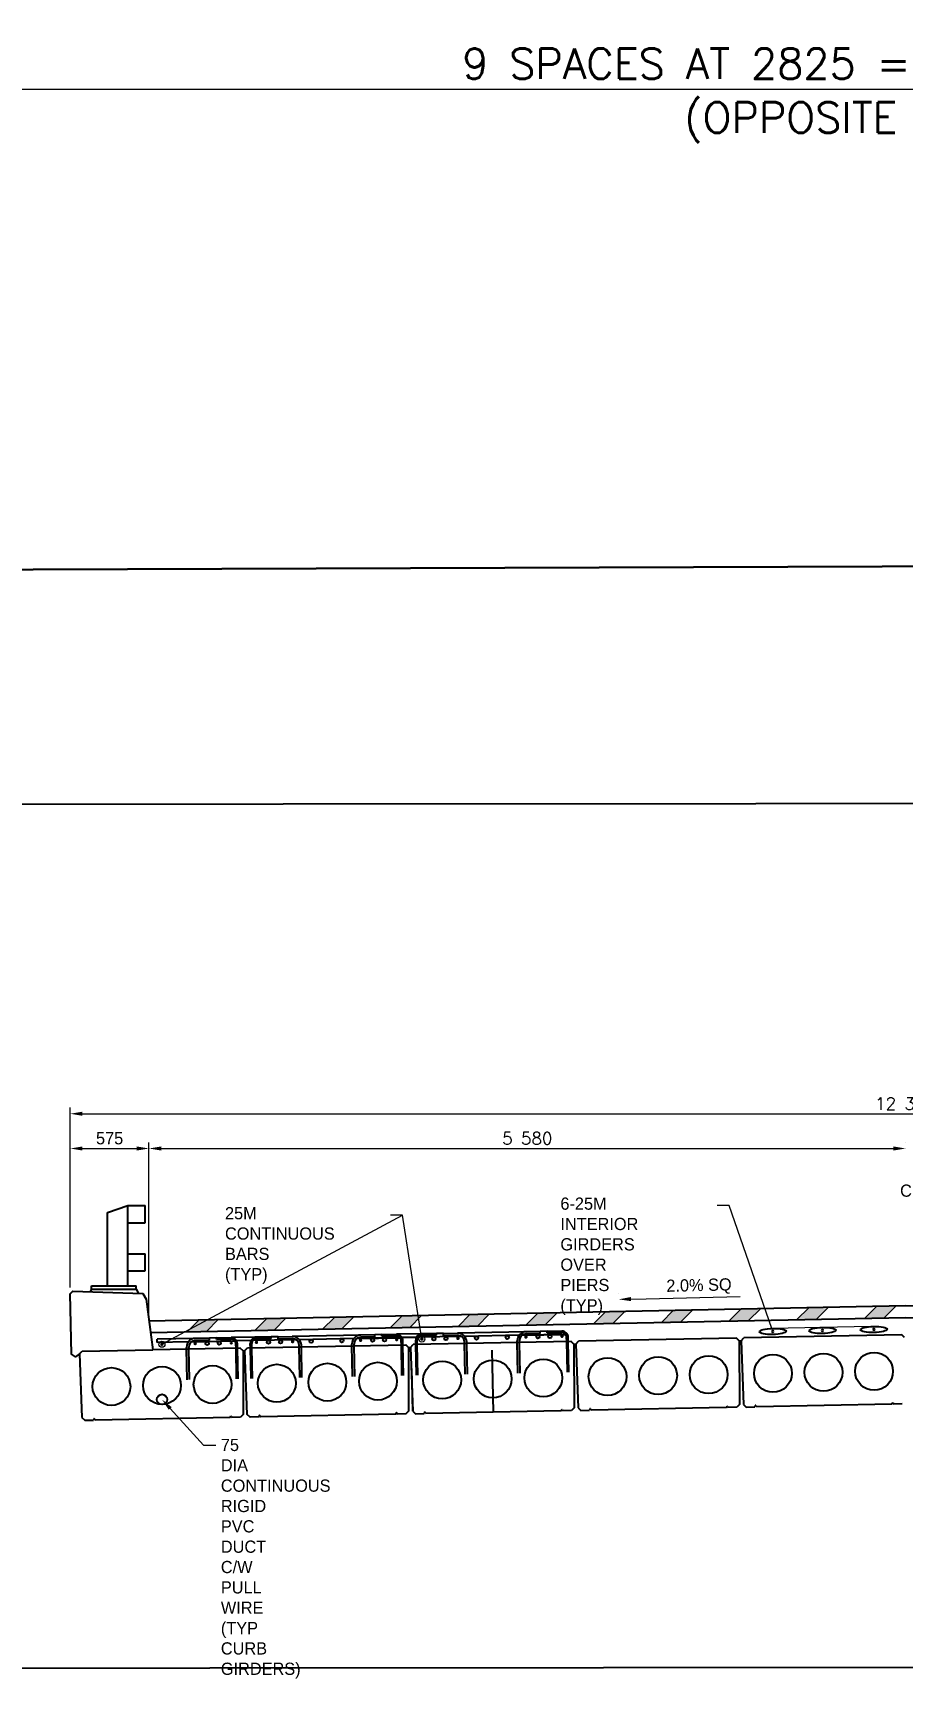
# Model space of a CAD drawing. Header units: metres. Extents: x 16685.1 to 16747.8, y 5649248.2 to 5649284.
# Drawn here: x 16708.81 to 16715.22, y 5649248.16 to 5649260.3 of the extents above; entities that cross this region are included whole.
import ezdxf
from ezdxf import colors
from ezdxf.entities.mleader import LeaderData, LeaderLine
from ezdxf.math import Vec2, Vec3

# ---------------------------------------------------------------- set-up
doc = ezdxf.new("R2010")
doc.units = ezdxf.units.M
doc.linetypes.add('HIDDEN2', pattern=[4.762499999999999, 3.175, -1.5875])
for name, color, linetype in [('G-AN-DIM', 1, 'Continuous'), ('S-BR-ANNO', 2, 'Continuous'), ('S-BR-DECK', 1, 'Continuous'), ('S-BR-DIM', 1, 'Continuous'), ('S-BR-POST', 1, 'Continuous'), ('S-BR-REINFORCING', 2, 'Continuous'), ('S-BR-REINFORCING-THIN', 57, 'Continuous'), ('S-BR-REINFORCING-THIN-HDD', 57, 'HIDDEN2')]:
    doc.layers.add(name, color=color, linetype=linetype)
doc.layers.add('G-TB-VPORTS', color=8, linetype='Continuous', plot=False)
doc.layers.add('S-BR-NPLOT', color=250, linetype='Continuous', plot=False)
doc.styles.add('AT Text Standard', font='simplex.shx', dxfattribs={"oblique": 1e-05, "height": 3})
doc.styles.add('AT_Font_Prop_3.0', font='font005.shx', dxfattribs={"height": 3})
doc.dimstyles.new('AT Dim Standard (Meters)', dxfattribs={"dimtxt": 3, "dimasz": 3, "dimexe": 1.5, "dimexo": 1.5, "dimgap": 1, "dimtad": 1, "dimdec": 0, "dimlfac": 1000, "dimzin": 0, "dimdsep": 46, "dimtxsty": 'AT_Font_Prop_3.0', "dimcen": -1.5, "dimclrd": 256, "dimclre": 256, "dimclrt": 2, "dimaunit": 1, "dimadec": 3, "dimazin": 0, "dimtfac": 1, "dimtdec": 0, "dimtmove": 0, "dimatfit": 3, "dimfxl": 1, "dimtfill": 1, "dimtolj": 1, "dimtzin": 0, "dimlwd": 15, "dimlwe": 15, "dimarcsym": 0})
doc.dimstyles.new('AT Dim Standard (Millimeters)', dxfattribs={"dimtxt": 3, "dimasz": 3, "dimexe": 1.5, "dimexo": 1.5, "dimgap": 1, "dimtad": 1, "dimdec": 3, "dimzin": 0, "dimdsep": 32, "dimtxsty": 'AT Text Standard', "dimcen": -1.5, "dimclrd": 256, "dimclre": 256, "dimclrt": 2, "dimaunit": 1, "dimadec": 3, "dimazin": 0, "dimtfac": 1, "dimtdec": 3, "dimtmove": 0, "dimatfit": 3, "dimfxl": 1, "dimtfill": 1, "dimtolj": 1, "dimtzin": 0, "dimlwd": 15, "dimlwe": 15, "dimarcsym": 0})

# ---------------------------------------------------------------- blocks, each defined once
blk = doc.blocks.new('*U39')
at = {"layer": 'S-BR-ANNO', "lineweight": 5}
for p, q in [((-0.1173706534355006, -0.04735641367733479), (-0.02551555394165916, 0.0444986866787076)), ((0.02551555218815338, -0.0444986904039979), (0.1173706534173107, 0.04735641088336706))]:
    blk.add_line(p, q, dxfattribs=at)
blk.add_solid([(-0.02551555394165916, 0.0444986866787076), (0.1173706534173107, 0.04735641088336706), (-0.1173706534355006, -0.04735641367733479), (0.02551555218815338, -0.0444986904039979)], dxfattribs=at)
blk = doc.blocks.new('*U40')
at = {"layer": 'S-BR-DECK', "color": 0, "linetype": 'ByBlock', "lineweight": -2, "transparency": 16777216}
for p in [(3.999200239918522, 0.07998400487370974), (4.499100269908338, 0.08998200548292346), (4.999000299898153, 0.09998000609213717), (0, 0), (0.4999000299898153, 0.009998000609213718), (0.9998000599796306, 0.01999600121842744), (1.499700089969446, 0.02999400182764115), (1.999600119959261, 0.03999200243685487), (2.499500149949077, 0.04999000304606858), (2.999400179938892, 0.05998800365528231), (3.499300209928707, 0.06998600426449603)]:
    blk.add_blockref('*U39', p, dxfattribs=at)
blk = doc.blocks.new('*D52')
at = {"layer": 'S-BR-DIM', "lineweight": 15, "transparency": 16777216}
for p, q in [((16713.12696081141, 5649251.008639461), (16713.12696081062, 5649251.008639495)), ((16713.2179917059, 5649250.965763207), (16713.32992799641, 5649250.968389865)), ((16713.32992799641, 5649250.968389865), (16714.02402263996, 5649250.984677248))]:
    blk.add_line(p, q, dxfattribs=at)
at = {"layer": 'S-BR-DIM', "transparency": 16777216}
blk.add_solid([(16713.217639818, 5649250.980759078), (16713.21834359379, 5649250.950767335), (16713.12801647431, 5649250.96365188)], dxfattribs=at)
at = {"layer": 'S-BR-DIM', "color": 2, "transparency": 16777216, "insert": (16713.72010295509, 5649251.056853114), "char_height": 0.09, "attachment_point": 5, "rotation": 1.344236080636666, "style": 'AT_Font_Prop_3.0', "bg_fill": 3, "box_fill_scale": 1.1, "bg_fill_color": 256, "bg_fill_true_color": 13158600, "bg_fill_transparency": 0}
blk.add_mtext('\\A1;2.0% SQ', dxfattribs=at)
blk = doc.blocks.new('_None')
blk = doc.blocks.new('_Small')
at = {"color": 0, "linetype": 'ByBlock', "lineweight": -2}
blk.add_circle((0, 0), 0.25, dxfattribs=at)
blk = doc.blocks.new('*D58')
at = {"layer": 'S-BR-DIM', "lineweight": 15, "transparency": 16777216}
blk.add_line((16709.17221001485, 5649252.075987773), (16709.57321001485, 5649252.075987773), dxfattribs=at)
at = {"layer": 'S-BR-DIM', "transparency": 16777216}
for points in [[(16709.17221001485, 5649252.090987773), (16709.17221001485, 5649252.060987773), (16709.08221001485, 5649252.075987773)], [(16709.57321001485, 5649252.090987773), (16709.57321001485, 5649252.060987773), (16709.66321001485, 5649252.075987773)]]:
    blk.add_solid(points, dxfattribs=at)
at = {"layer": 'S-BR-DIM', "color": 2, "transparency": 16777216, "insert": (16709.37271001485, 5649252.150987773), "char_height": 0.09, "attachment_point": 5, "style": 'AT_Font_Prop_3.0', "bg_fill": 3, "box_fill_scale": 1.1, "bg_fill_color": 256, "bg_fill_true_color": 13158600, "bg_fill_transparency": 0}
blk.add_mtext('\\A1;575', dxfattribs=at)
blk = doc.blocks.new('*D59')
at = {"layer": 'G-AN-DIM', "lineweight": 15, "transparency": 16777216}
for p, q in [((16709.66321001485, 5649250.851089321), (16709.66321001485, 5649252.120991081)), ((16715.24369339794, 5649252.1209892), (16715.24369339794, 5649252.120991081)), ((16709.75321001485, 5649252.075991081), (16715.15369339794, 5649252.075991081))]:
    blk.add_line(p, q, dxfattribs=at)
at = {"layer": 'G-AN-DIM', "transparency": 16777216}
for points in [[(16709.75321001485, 5649252.090991081), (16709.75321001485, 5649252.060991081), (16709.66321001485, 5649252.075991081)], [(16715.15369339794, 5649252.090991081), (16715.15369339794, 5649252.060991081), (16715.24369339794, 5649252.075991081)]]:
    blk.add_solid(points, dxfattribs=at)
at = {"layer": 'G-AN-DIM', "color": 2, "transparency": 16777216, "insert": (16712.45345170639, 5649252.150991081), "char_height": 0.09, "attachment_point": 5, "style": 'AT Text Standard', "bg_fill": 3, "box_fill_scale": 1.1, "bg_fill_color": 256, "bg_fill_true_color": 13158600, "bg_fill_transparency": 0}
blk.add_mtext('\\A1;5 580', dxfattribs=at)
blk = doc.blocks.new('*D62')
at = {"layer": 'G-AN-DIM', "lineweight": 15, "transparency": 16777216}
for p, q in [((16709.08221001485, 5649251.049871823), (16709.08221001485, 5649252.377108795)), ((16721.404236922, 5649251.049871823), (16721.404236922, 5649252.377108795)), ((16709.17221001485, 5649252.332108795), (16721.314236922, 5649252.332108795))]:
    blk.add_line(p, q, dxfattribs=at)
at = {"layer": 'G-AN-DIM', "transparency": 16777216}
for points in [[(16709.17221001485, 5649252.347108794), (16709.17221001485, 5649252.317108795), (16709.08221001485, 5649252.332108795)], [(16721.314236922, 5649252.347108794), (16721.314236922, 5649252.317108795), (16721.404236922, 5649252.332108795)]]:
    blk.add_solid(points, dxfattribs=at)
at = {"layer": 'G-AN-DIM', "color": 2, "transparency": 16777216, "insert": (16715.24322346842, 5649252.407108795), "char_height": 0.09, "attachment_point": 5, "style": 'AT Text Standard', "bg_fill": 3, "box_fill_scale": 1.1, "bg_fill_color": 256, "bg_fill_true_color": 13158600, "bg_fill_transparency": 0}
blk.add_mtext('\\A1;12 310', dxfattribs=at)
blk = doc.blocks.new('*D67')
at = {"layer": 'G-AN-DIM', "lineweight": 15, "transparency": 16777216}
for p, q in [((16728.14250946942, 5649263.405602589), (16728.14250946942, 5649259.774699846)), ((16702.7175605935, 5649263.317533213), (16702.7175605935, 5649259.774699846)), ((16702.9425605935, 5649259.887199846), (16727.91750946942, 5649259.887199846))]:
    blk.add_line(p, q, dxfattribs=at)
at = {"layer": 'G-AN-DIM', "transparency": 16777216}
for points in [[(16702.9425605935, 5649259.924699846), (16702.9425605935, 5649259.849699846), (16702.7175605935, 5649259.887199846)], [(16727.91750946942, 5649259.924699846), (16727.91750946942, 5649259.849699846), (16728.14250946942, 5649259.887199846)]]:
    blk.add_solid(points, dxfattribs=at)
at = {"layer": 'G-AN-DIM', "color": 2, "transparency": 16777216, "char_height": 0.225, "attachment_point": 5, "style": 'AT Text Standard', "bg_fill": 3, "box_fill_scale": 1.1, "bg_fill_color": 256, "bg_fill_true_color": 13158600, "bg_fill_transparency": 0}
for s, insert in [('\\A1;9 SPACES AT 2825 = 25 425 POST SPACING', (16715.43003503146, 5649260.074699846)), ('\\A1;(OPPOSITE OTHER SIDE)', (16715.43003503146, 5649259.640771274))]:
    blk.add_mtext(s, dxfattribs=dict(at, insert=insert))

msp = doc.modelspace()

# ---------------------------------------------------------------- hatches: boundary and pattern name
at = {"layer": 'S-BR-DECK'}
h = msp.add_hatch(color=256, dxfattribs=at)
h.dxf.hatch_style = 1
h.paths.add_polyline_path([(16714.03044749697, 5649250.658553731), (16714.01645254878, 5649250.65817762), (16714.01669876397, 5649250.633178313), (16714.03155966107, 5649250.633228944)])
h = msp.add_hatch(color=256, dxfattribs=at)
h.dxf.hatch_style = 1
h.paths.add_polyline_path([(16710.37117509518, 5649250.585577587), (16710.35718014697, 5649250.585201476), (16710.35742636217, 5649250.560202169), (16710.37228725926, 5649250.560252799)])
h = msp.add_hatch(color=256, dxfattribs=at)
h.dxf.hatch_style = 1
h.paths.add_polyline_path([(16711.59093256242, 5649250.60990297), (16711.57693761423, 5649250.60952686), (16711.57718382942, 5649250.584527553), (16711.59204472652, 5649250.584578183)])
h = msp.add_hatch(color=256, dxfattribs=at)
h.dxf.hatch_style = 1
h.paths.add_polyline_path([(16712.8106900297, 5649250.63422835), (16712.7966950815, 5649250.63385224), (16712.79694129669, 5649250.608852933), (16712.81180219379, 5649250.608903563)])

# ---------------------------------------------------------------- linework, layer by layer
at = {"layer": 'G-TB-VPORTS', "lineweight": 30}
msp.add_lwpolyline([(16685.15527503827, 5649256.262649047), (16747.76938047082, 5649256.483495916), (16747.71892415957, 5649283.962003548), (16685.10481872702, 5649283.741156679)], close=True, dxfattribs=at)
at = {"layer": 'S-BR-DECK'}
for p, q in [((16712.7763002795, 5649250.653449487), (16711.61053207955, 5649250.630200804)), ((16712.7966950815, 5649250.63385224), (16712.7763002807, 5649250.653449488)), ((16712.81069229956, 5649250.634131384), (16712.83028954682, 5649250.654526184)), ((16713.9960577468, 5649250.677774867), (16712.83028954682, 5649250.654526184)), ((16714.01645254878, 5649250.65817762), (16713.99605774799, 5649250.677774868)), ((16714.01645254878, 5649250.65817762), (16714.03044749697, 5649250.658553731)), ((16714.01645254878, 5649250.65817762), (16714.0178253928, 5649250.188111548)), ((16714.03044976563, 5649250.658456763), (16714.05004701289, 5649250.678851563)), ((16714.03044976565, 5649250.658456763), (16714.04781942891, 5649250.188709711)), ((16715.21581521285, 5649250.702100245), (16714.05004701289, 5649250.678851563)), ((16715.23622032505, 5649250.682503), (16715.21582552425, 5649250.702100246)), ((16709.15141989777, 5649250.561155241), (16709.17101714502, 5649250.581550041)), ((16709.1514198978, 5649250.561155239), (16709.17070356957, 5649250.581541325)), ((16709.15141989778, 5649250.561155241), (16709.16878956104, 5649250.091408188)), ((16709.17101714628, 5649250.58155004), (16709.69091381897, 5649250.591915776)), ((16710.33678534499, 5649250.604798725), (16709.69091381898, 5649250.591915775)), ((16710.35718014697, 5649250.585201476), (16710.3367853462, 5649250.604798726)), ((16710.35718014697, 5649250.585201476), (16710.37117509518, 5649250.585577587)), ((16710.35718014697, 5649250.585201476), (16710.35855299101, 5649250.115135405)), ((16710.35726531789, 5649250.560201621), (16710.37228725929, 5649250.560252799)), ((16711.57693761423, 5649250.60952686), (16711.59093256242, 5649250.60990297)), ((16711.57702278514, 5649250.584527005), (16711.59204472655, 5649250.584578183)), ((16711.59093483229, 5649250.609806004), (16711.61053207955, 5649250.630200804)), ((16711.5909348323, 5649250.609806004), (16711.60830449556, 5649250.140058951)), ((16712.7966950815, 5649250.63385224), (16712.8106900297, 5649250.63422835)), ((16712.7966950815, 5649250.63385224), (16712.79806792553, 5649250.163786167)), ((16712.79678025241, 5649250.608852385), (16712.81180219381, 5649250.608903563)), ((16712.81069229956, 5649250.634131384), (16712.82806196283, 5649250.164384331)), ((16714.01653771969, 5649250.633177765), (16714.0315596611, 5649250.633228944)), ((16712.70179961025, 5649250.141862331), (16712.70759902908, 5649250.151979975)), ((16712.70759902908, 5649250.151979975), (16712.71159823387, 5649250.152059729)), ((16712.71159823387, 5649250.152059729), (16712.71379722466, 5649250.142101597)), ((16712.7980679255, 5649250.163786168), (16712.77847067824, 5649250.143391366)), ((16712.82806196281, 5649250.164384332), (16712.84845676363, 5649250.144787084)), ((16712.91493043126, 5649250.156114742), (16712.91313021725, 5649250.146076852)), ((16712.91892963606, 5649250.156194499), (16712.91493043126, 5649250.156114742)), ((16712.92512783165, 5649250.146316119), (16712.91892963606, 5649250.156194499)), ((16713.92155707751, 5649250.166187709), (16712.92512783165, 5649250.146316119)), ((16713.92155707751, 5649250.166187709), (16713.92735649634, 5649250.176305356)), ((16713.92735649634, 5649250.176305356), (16713.93135570115, 5649250.176385111)), ((16713.93135570115, 5649250.176385111), (16713.93355469195, 5649250.166426976)), ((16713.99822814552, 5649250.167716743), (16713.93355469195, 5649250.166426976)), ((16714.01782539276, 5649250.188111549), (16713.99822814553, 5649250.167716744)), ((16714.04781942889, 5649250.188709712), (16714.06821422969, 5649250.169112463)), ((16714.06821422976, 5649250.169112462), (16714.13288768331, 5649250.170402232)), ((16714.13468789733, 5649250.180440123), (16714.13288768331, 5649250.170402232)), ((16714.13868710213, 5649250.180519877), (16714.13468789733, 5649250.180440123)), ((16714.1448852977, 5649250.170641498), (16714.13868710213, 5649250.180519877)), ((16715.14131454359, 5649250.190513089), (16714.1448852977, 5649250.170641498)), ((16715.14131454359, 5649250.190513089), (16715.14711396242, 5649250.200630735)), ((16715.14711396242, 5649250.200630735), (16715.15111316722, 5649250.20071049)), ((16715.15111316722, 5649250.20071049), (16715.15331215801, 5649250.190752356)), ((16715.21798561159, 5649250.192042124), (16715.15331215801, 5649250.190752356)), ((16709.16878956101, 5649250.091408189), (16709.18918436184, 5649250.071810941)), ((16709.18918436187, 5649250.07181094), (16709.25385781545, 5649250.07310071)), ((16709.25565802946, 5649250.0831386), (16709.25385781545, 5649250.07310071)), ((16709.25965723427, 5649250.083218356), (16709.25565802946, 5649250.0831386)), ((16709.26585542984, 5649250.073339976), (16709.25965723427, 5649250.083218356)), ((16710.26228467573, 5649250.093211566), (16709.26585542984, 5649250.073339976)), ((16710.26228467573, 5649250.093211566), (16710.26808409456, 5649250.103329212)), ((16710.26808409456, 5649250.103329212), (16710.27208329935, 5649250.103408967)), ((16710.27208329935, 5649250.103408967), (16710.27428229013, 5649250.093450833)), ((16710.33895574373, 5649250.094740601), (16710.27428229013, 5649250.093450833)), ((16710.35855299098, 5649250.115135406), (16710.33895574373, 5649250.094740602)), ((16711.60830449552, 5649250.140058952), (16711.62869929635, 5649250.120461704)), ((16711.6286992964, 5649250.120461703), (16711.69337274997, 5649250.121751473)), ((16711.69517296397, 5649250.131789363), (16711.69337274997, 5649250.121751473)), ((16711.69917216877, 5649250.131869118), (16711.69517296397, 5649250.131789363)), ((16711.70537036438, 5649250.121990739), (16711.69917216877, 5649250.131869118)), ((16712.70179961025, 5649250.141862331), (16711.70537036438, 5649250.121990739)), ((16712.77847067825, 5649250.143391365), (16712.71379722466, 5649250.142101597)), ((16712.84845676369, 5649250.144787083), (16712.91313021725, 5649250.146076852))]:
    msp.add_line(p, q, dxfattribs=at)
for points in [[(16709.15127092477, 5649250.561152262), (16709.12167571451, 5649250.540555612), (16709.09128290174, 5649250.559953471), (16709.08221001485, 5649251.004871823), (16709.10179963745, 5649251.024186753), (16709.61748159477, 5649251.006615136), (16709.6426332079, 5649250.966027482), (16709.69076484597, 5649250.591912796)], [(16720.81168540052, 5649250.716302354), (16715.24322862353, 5649250.827671594), (16715.24322346842, 5649250.827671491), (16715.24321831332, 5649250.827671594), (16709.67476153633, 5649250.716302354)]]:
    msp.add_lwpolyline(points, dxfattribs=at)
msp.add_lwpolyline([(16710.39077461227, 5649250.605875424), (16711.55654281345, 5649250.629124107), (16711.57693761423, 5649250.60952686), (16711.57831045822, 5649250.139460787), (16711.55871321097, 5649250.119065984), (16711.49403975738, 5649250.117776215), (16711.49184076661, 5649250.127734351), (16711.48784156181, 5649250.127654594), (16711.48204214297, 5649250.117536948), (16710.4856128971, 5649250.097665357), (16710.47941470152, 5649250.107543737), (16710.47541549671, 5649250.107463981), (16710.47361528269, 5649250.097426091), (16710.40894182913, 5649250.09613632), (16710.38854702826, 5649250.11573357), (16710.37117736501, 5649250.585480622)], close=True, dxfattribs=at)
for centre in [(16712.19869997208, 5649250.376877829), (16712.57162582029, 5649250.384315016), (16713.04553159115, 5649250.393766023), (16713.41845743936, 5649250.40120321), (16713.79138328756, 5649250.408640397), (16714.26528905722, 5649250.418091403), (16714.63821490543, 5649250.425528588), (16715.01114075363, 5649250.432965775), (16709.38625918936, 5649250.320789879), (16709.75918503755, 5649250.328227065), (16710.13211088577, 5649250.335664252), (16710.6060166566, 5649250.345115263), (16710.97894250482, 5649250.352552447), (16711.35186835302, 5649250.359989635), (16711.82577412388, 5649250.369440643)]:
    msp.add_circle(centre, 0.1395, dxfattribs=at)
at = {"layer": 'S-BR-DIM'}
msp.add_circle((16709.75918503755, 5649250.226227065), 0.0375, dxfattribs=at)
at = {"layer": 'S-BR-NPLOT'}
msp.add_line((16711.60830449554, 5649250.140058952), (16711.60205470215, 5649250.453444869), dxfattribs=at)
at = {"layer": 'S-BR-POST'}
for p, q in [((16709.35828541282, 5649251.605279054), (16709.50828255381, 5649251.655287631)), ((16709.50828255381, 5649251.655287632), (16709.6352825536, 5649251.655294891)), ((16709.50831642713, 5649251.062840532), (16709.50828255381, 5649251.655287631)), ((16709.63528981486, 5649251.528294893), (16709.6352825536, 5649251.655294891)), ((16709.35831642737, 5649251.062831956), (16709.35828541282, 5649251.605279054)), ((16709.50828981507, 5649251.52828763), (16709.63528981486, 5649251.528294893)), ((16709.50830285103, 5649251.300287631), (16709.63530285082, 5649251.300294893)), ((16709.63531011208, 5649251.173294893), (16709.63530285082, 5649251.300294893)), ((16709.50831011229, 5649251.173287629), (16709.63531011208, 5649251.173294893)), ((16709.23831785696, 5649251.037825095), (16709.22633076923, 5649251.015861317)), ((16709.23831642757, 5649251.062825097), (16709.56831642703, 5649251.062843964)), ((16709.23831785696, 5649251.037825095), (16709.23831642757, 5649251.062825097)), ((16709.23831785696, 5649251.037825095), (16709.56831785641, 5649251.037843964)), ((16709.56831785641, 5649251.037843963), (16709.56831642703, 5649251.062843964)), ((16709.56831785641, 5649251.037843964), (16709.58511301932, 5649251.007078781))]:
    msp.add_line(p, q, dxfattribs=at)
at = {"layer": 'S-BR-REINFORCING'}
msp.add_line((16709.72310713115, 5649250.645206046), (16709.72260467249, 5649250.670401036), dxfattribs=at)
for points in [[(16710.00037553849, 5649250.675956805), (16709.72260467248, 5649250.670401036)], [(16709.95331473447, 5649250.64981049), (16709.72310713115, 5649250.645206046)], [(16709.97635499885, 5649250.650387816), (16710.29690538124, 5649250.656761747)], [(16710.15976777986, 5649250.679144852), (16710.10877797809, 5649250.678124991)], [(16710.45600610326, 5649250.685191832), (16710.26844339635, 5649250.681451303)], [(16710.41527814353, 5649250.659121657), (16710.31018163879, 5649250.657019594)], [(16710.74910075042, 5649250.665798533), (16710.42855111481, 5649250.659387134)], [(16710.6156751761, 5649250.688334893), (16710.56468537434, 5649250.687315032)], [(16711.22369076216, 5649250.700495974), (16710.7218023774, 5649250.69045757)], [(16711.17318113422, 5649250.674280678), (16710.77204998385, 5649250.666257546)], [(16711.19611246612, 5649250.674713198), (16711.51666284852, 5649250.681087129)], [(16711.5166136037, 5649250.681149763), (16711.19614877204, 5649250.67474006)], [(16711.37952240392, 5649250.703612804), (16711.32853260208, 5649250.702592944)], [(16711.67576357053, 5649250.709517214), (16711.48820086361, 5649250.705776685)], [(16711.6350356108, 5649250.683447038), (16711.52993910656, 5649250.681344975)], [(16711.96885821769, 5649250.690123914), (16711.64830858249, 5649250.683712515)], [(16711.83543264337, 5649250.712660274), (16711.78444284161, 5649250.711640413)], [(16712.44344822943, 5649250.724821355), (16711.94155984467, 5649250.714782951)], [(16712.39293860149, 5649250.698606059), (16711.99180745112, 5649250.690582927)], [(16712.41586993339, 5649250.699038579), (16712.73642031578, 5649250.70541251)], [(16712.73637107097, 5649250.705475144), (16712.4159062393, 5649250.699065441)], [(16712.59927987118, 5649250.727938185), (16712.54829006935, 5649250.726918325)]]:
    msp.add_lwpolyline(points, dxfattribs=at)
at = {"layer": 'S-BR-REINFORCING', "const_width": 0.012495}
for points in [[(16709.76459930196, 5649250.632853785, -1), (16709.75210424489, 5649250.632355213, -1)], [(16710.00997995363, 5649250.637747363, -1), (16709.99748489655, 5649250.637248792, -1)], [(16710.27625635678, 5649250.643057661, -1), (16710.26376129968, 5649250.64255909, -1)], [(16710.4497300998, 5649250.646517215, 1), (16710.4622350998, 5649250.646517215, 1)], [(16710.71600650293, 5649250.651827512, 1), (16710.72851150293, 5649250.651827512, 1)], [(16711.2297374209, 5649250.662072745, -1), (16711.21724236383, 5649250.661574174, -1)], [(16711.49601382406, 5649250.667383043, -1), (16711.48351876695, 5649250.666884472, -1)], [(16711.66948756707, 5649250.670842596, 1), (16711.68199256707, 5649250.670842596, 1)], [(16711.9357639702, 5649250.676152893, 1), (16711.94826897019, 5649250.676152893, 1)], [(16712.44949488817, 5649250.686398126, -1), (16712.43699983109, 5649250.685899555, -1)], [(16712.71577129132, 5649250.691708424, -1), (16712.70327623422, 5649250.691209853, -1)], [(16714.27048480518, 5649250.72700792, -1), (16714.25798974808, 5649250.726509348, -1)]]:
    msp.add_lwpolyline(points, format="xyb", close=True, dxfattribs=at)
at = {"layer": 'S-BR-REINFORCING'}
for centre in [(16710.09249122617, 5649250.639268176), (16710.18125002722, 5649250.641038276), (16710.54474140081, 5649250.648287314), (16710.6335002019, 5649250.650057412), (16710.85934206336, 5649250.654561332), (16711.08640683255, 5649250.659089639), (16711.31224869344, 5649250.663593558), (16711.4010074945, 5649250.665363658), (16711.76449886808, 5649250.672612695), (16711.85325766917, 5649250.674382793), (16712.07909953062, 5649250.678886713), (16712.30616429981, 5649250.68341502), (16712.53200616071, 5649250.687918939), (16712.62076496176, 5649250.689689039)]:
    msp.add_circle(centre, 0.0125, dxfattribs=at)
at = {"layer": 'S-BR-REINFORCING-THIN'}
for p, q in [((16710.10877514449, 5649250.678267075), (16710.00478586775, 5649250.676193235)), ((16710.10909416592, 5649250.662270254), (16710.00511484022, 5649250.660196614)), ((16710.10909416587, 5649250.662270254), (16710.10877514455, 5649250.678267074)), ((16710.15976500586, 5649250.67928395), (16710.26844339636, 5649250.681451303)), ((16710.15999031462, 5649250.667986199), (16710.15976500586, 5649250.67928395)), ((16710.15999031462, 5649250.667986199), (16710.26866870521, 5649250.67015355)), ((16710.31628942116, 5649250.604389977), (16710.31565736012, 5649250.636083676)), ((16710.41127053693, 5649250.606284169), (16710.41063847577, 5649250.637977867)), ((16710.42256829048, 5649250.606509476), (16710.42193622934, 5649250.638203176)), ((16710.56468449384, 5649250.687359181), (16710.45600610329, 5649250.685191831)), ((16710.56490980267, 5649250.67606143), (16710.45623141214, 5649250.673894078)), ((16710.56490980266, 5649250.67606143), (16710.56468449385, 5649250.687359181)), ((16710.61567435501, 5649250.688376067), (16710.71966363191, 5649250.690449901)), ((16710.61599337642, 5649250.672379247), (16710.61567435499, 5649250.688376066)), ((16710.61599337641, 5649250.672379246), (16710.71997270216, 5649250.674452884)), ((16711.32853261176, 5649250.702592457), (16711.22454333502, 5649250.700518616)), ((16711.3288516332, 5649250.686595635), (16711.22487230749, 5649250.684521996)), ((16711.32885163314, 5649250.686595636), (16711.32853261182, 5649250.702592456)), ((16711.37952247313, 5649250.703609332), (16711.48820086363, 5649250.705776685)), ((16711.37974778189, 5649250.692311581), (16711.37952247313, 5649250.703609332)), ((16711.37974778189, 5649250.692311581), (16711.48842617248, 5649250.694478932)), ((16711.52474913497, 5649250.628490049), (16711.52411707384, 5649250.660183748)), ((16711.53604688843, 5649250.628715359), (16711.53541482739, 5649250.660409058)), ((16711.63102800419, 5649250.63060955), (16711.63039594303, 5649250.662303248)), ((16711.64232575775, 5649250.630834857), (16711.64169369661, 5649250.662528557)), ((16711.78444196111, 5649250.711684562), (16711.67576357056, 5649250.709517212)), ((16711.78466726994, 5649250.700386811), (16711.6759888794, 5649250.698219459)), ((16711.78466726993, 5649250.700386811), (16711.78444196111, 5649250.711684562)), ((16711.83543182228, 5649250.712701448), (16711.93942109917, 5649250.714775282)), ((16711.83575084369, 5649250.696704628), (16711.83543182226, 5649250.712701447)), ((16711.83575084368, 5649250.696704627), (16711.93973016943, 5649250.698778265)), ((16711.99095643674, 5649250.63778753), (16711.99071717065, 5649250.649785147)), ((16712.00695325599, 5649250.638106552), (16712.00671398988, 5649250.650104169)), ((16712.37987910392, 5649250.645543737), (16712.3796398379, 5649250.657541354)), ((16712.3958759232, 5649250.645862759), (16712.39563665711, 5649250.657860376)), ((16712.54829007903, 5649250.726917838), (16712.44430080229, 5649250.724843998)), ((16712.54860910046, 5649250.710921017), (16712.44462977476, 5649250.708847377)), ((16712.54860910041, 5649250.710921017), (16712.54829007909, 5649250.726917837)), ((16712.5992799404, 5649250.727934713), (16712.7079583309, 5649250.730102066)), ((16712.59950524916, 5649250.716636962), (16712.5992799404, 5649250.727934713)), ((16712.59950524916, 5649250.716636962), (16712.70818363975, 5649250.718804313)), ((16712.74450660224, 5649250.65281543), (16712.74387454111, 5649250.684509129)), ((16712.7558043557, 5649250.65304074), (16712.75517229466, 5649250.684734439)), ((16709.94036416938, 5649250.596892974), (16709.94012490336, 5649250.608890591)), ((16709.95636098866, 5649250.597211996), (16709.95612172257, 5649250.609209613)), ((16710.3049916677, 5649250.604164667), (16710.30435960657, 5649250.635858366)), ((16710.77119896947, 5649250.613462149), (16710.77095970339, 5649250.625459766)), ((16710.78719578873, 5649250.613781171), (16710.78695652261, 5649250.625778788)), ((16711.16012163665, 5649250.621218356), (16711.15988237063, 5649250.633215973)), ((16711.17611845593, 5649250.621537378), (16711.17587918985, 5649250.633534995)), ((16712.2035849873, 5649250.131926536), (16712.19448816623, 5649250.58807211)), ((16712.20358498561, 5649250.131926536), (16712.19448816626, 5649250.588072109))]:
    msp.add_line(p, q, dxfattribs=at)
for centre, radius, start, end in [((16710.00611178267, 5649250.610206555), 0.066, 91.14248765707305, 181.1424867410576), ((16710.00611178267, 5649250.610206555), 0.05, 91.14248765707305, 181.1424867410576), ((16710.26936656448, 5649250.635160507), 0.0463, 1.142486772890643, 91.14248687317962), ((16710.26936656448, 5649250.635160507), 0.035, 1.142486772890643, 91.14248687317962), ((16710.4569292714, 5649250.638901035), 0.0463, 91.14248685925244, 181.1424869598084), ((16710.4569292714, 5649250.638901035), 0.035, 91.14248685925244, 181.1424869598084), ((16710.72096964328, 5649250.624462824), 0.066, 1.142486991653448, 91.14248607594342), ((16710.72096964328, 5649250.624462824), 0.05, 1.142486991653448, 91.14248607594342), ((16711.22586924995, 5649250.634531937), 0.066, 91.14248765707303, 181.1424867410576), ((16711.22586924995, 5649250.634531937), 0.05, 91.14248765707303, 181.1424867410576), ((16711.48912403175, 5649250.659485889), 0.0463, 1.142486772890643, 91.14248687317959), ((16711.48912403175, 5649250.659485889), 0.035, 1.142486772890643, 91.14248687317959), ((16711.67668673867, 5649250.663226416), 0.0463, 91.14248685925244, 181.1424869598085), ((16711.67668673867, 5649250.663226416), 0.035, 91.14248685925244, 181.1424869598085), ((16711.94072711054, 5649250.648788205), 0.066, 1.142486991653449, 91.14248607594342), ((16711.94072711054, 5649250.648788205), 0.05, 1.142486991653449, 91.14248607594342), ((16712.44562671721, 5649250.658857318), 0.066, 91.14248765707303, 181.1424867410576), ((16712.44562671721, 5649250.658857318), 0.05, 91.14248765707303, 181.1424867410576), ((16712.70888149902, 5649250.68381127), 0.0463, 1.142486772890643, 91.14248687317959), ((16712.70888149902, 5649250.68381127), 0.035, 1.142486772890643, 91.14248687317959)]:
    msp.add_arc(centre, radius, start, end, dxfattribs=at)
at = {"layer": 'S-BR-REINFORCING-THIN-HDD', "ltscale": 0.25}
for p, q in [((16711.99545660552, 5649250.412133747), (16711.99095643676, 5649250.637787528)), ((16712.01145342476, 5649250.412452769), (16712.006953256, 5649250.638106551)), ((16712.38437927198, 5649250.419889955), (16712.37987910395, 5649250.645543736)), ((16712.40037609128, 5649250.420208975), (16712.39587592326, 5649250.645862757)), ((16712.74900677015, 5649250.42716165), (16712.74450660212, 5649250.652815432)), ((16712.76030452381, 5649250.427386957), (16712.75580435576, 5649250.653040739)), ((16709.94486433744, 5649250.371239192), (16709.94036416941, 5649250.596892973)), ((16709.96086115674, 5649250.371558212), (16709.95636098872, 5649250.597211994)), ((16710.30949183561, 5649250.378510887), (16710.30499166758, 5649250.604164669)), ((16710.32078958927, 5649250.378736194), (16710.31628942122, 5649250.604389976)), ((16710.41577070568, 5649250.380630386), (16710.41127053694, 5649250.606284168)), ((16710.42706845927, 5649250.380855696), (16710.42256829051, 5649250.606509478)), ((16710.77569913825, 5649250.387808366), (16710.77119896949, 5649250.613462147)), ((16710.79169595749, 5649250.388127388), (16710.78719578873, 5649250.61378117)), ((16711.16462180471, 5649250.395564574), (16711.16012163668, 5649250.621218355)), ((16711.18061862401, 5649250.395883594), (16711.17611845599, 5649250.621537376)), ((16711.52924930288, 5649250.402836269), (16711.52474913486, 5649250.628490051)), ((16711.54054705655, 5649250.403061576), (16711.53604688849, 5649250.628715358)), ((16711.63552817295, 5649250.404955767), (16711.63102800421, 5649250.630609549)), ((16711.64682592653, 5649250.405181077), (16711.64232575777, 5649250.630834859))]:
    msp.add_line(p, q, dxfattribs=at)

# ---------------------------------------------------------------- block references
at = {"layer": 'S-BR-DECK'}
msp.add_blockref('*U40', (16710.05853340215, 5649250.768986791), dxfattribs=at)

# ---------------------------------------------------------------- texts
at = {"layer": 'S-BR-ANNO', "color": 2, "insert": (16715.20319435596, 5649251.764535953), "char_height": 0.09, "width": 2.059405875612142, "attachment_point": 4, "style": 'AT_Font_Prop_3.0'}
msp.add_mtext('\\pxql;C HWY 560', dxfattribs=at)

# ---------------------------------------------------------------- leaders
at = {"layer": 'S-BR-DIM'}
ml = msp.add_multileader_mtext('Standard', dxfattribs=at)
ml.set_content('75 DIA CONTINUOUS RIGID PVC DUCT C/W PULL WIRE (TYP CURB GIRDERS)', color=2, style='AT_Font_Prop_3.0')
ml.set_leader_properties(color=256, linetype='ByLayer', lineweight=15)
ml.build(insert=Vec2(0, 0))
ml.multileader.update_dxf_attribs({"dogleg_length": 3, "arrow_head_size": 0.09, "scale": 0.03})
ctx = ml.context
ctx.base_point, ctx.scale, ctx.char_height, ctx.arrow_head_size, ctx.landing_gap_size, ctx.plane_origin = Vec3(16710.15579289642, 5649249.888701214), 0.03, 0.09, 0.09, 0.0375, Vec3(16709.76167648487, 5649250.205607916)
notes = []
notes.append((ctx, [(0, (1, 1, 0), (16710.06579289642, 5649249.888701214), (1, 0), 0.09, [(0, [(16709.75925917689, 5649250.225557323)], 0, [])])]))
ctx.mtext.insert, ctx.mtext.width, ctx.mtext.flow_direction = Vec3(16710.19329289642, 5649249.935129785), 2.507850993174164, 5
at = {"layer": 'S-BR-REINFORCING-THIN'}
ml = msp.add_multileader_mtext('Standard', dxfattribs=at)
ml.set_content('25M CONTINUOUS BARS (TYP)', color=2, style='AT_Font_Prop_3.0')
ml.set_leader_properties(color=256, linetype='ByLayer', lineweight=15)
ml.set_arrow_properties(name='SMALL')
ml.build(insert=Vec2(0, 0))
ml.multileader.update_dxf_attribs({"dogleg_length": 3, "arrow_head_size": 0.09, "scale": 0.03})
ctx = ml.context
ctx.base_point, ctx.scale, ctx.char_height, ctx.arrow_head_size, ctx.landing_gap_size, ctx.plane_origin = Vec3(16710.18641421312, 5649251.583938555), 0.03, 0.09, 0.09, 0.0375, Vec3(16709.73254075328, 5649250.6311483)
notes.append((ctx, [(1, (1, 1, 0), (16711.53427135598, 5649251.583938555), (-1, 0), 0.09, [(1, [(16709.75835177327, 5649250.632604498), (16709.75835177323, 5649250.632604498)], 0, []), (2, [(16711.6757400671, 5649250.670842595)], 0, [])])]))
ctx.mtext.insert, ctx.mtext.width, ctx.mtext.flow_direction = Vec3(16710.22391421312, 5649251.643938554), 1.200403449525035, 5
for ctx, leaders in notes:
    for number, flags, end, landing, length, lines in leaders:
        leader = LeaderData()
        leader.index, (leader.has_last_leader_line, leader.has_dogleg_vector, leader.attachment_direction) = number, flags
        leader.last_leader_point, leader.dogleg_vector, leader.dogleg_length = Vec3(end), Vec3(landing), length
        for number, points, colour, breaks in lines:
            line = LeaderLine()
            line.index, line.vertices, line.color, line.breaks = number, Vec3.list(points), colors.encode_raw_color(colour), breaks
            leader.lines.append(line)
        ctx.leaders.append(leader)

# ---------------------------------------------------------------- next in the draw order: dimensions: what is measured, and where the dimension line sits
at = {"layer": 'G-AN-DIM'}
dim = msp.add_linear_dim(base=(16728.14250946942, 5649259.887199846), p1=(16702.7175605935, 5649263.430033213), p2=(16728.14250946942, 5649263.518102589), text='9 SPACES AT 2825 = <> POST SPACING\\X(OPPOSITE OTHER SIDE)', dimstyle='AT Dim Standard (Millimeters)', dxfattribs=at)
dim.commit()
dim.dimension.update_dxf_attribs({"geometry": '*D67', "text_midpoint": (16715.43003503146, 5649259.887199846)})
at = {"layer": 'S-BR-DIM'}
dim = msp.add_linear_dim(base=(16713.32992799641, 5649250.968389865), p1=(16713.12801647509, 5649250.963651846), p2=(16713.32992799667, 5649250.968389854), angle=1.344236080636664, text='2.0% SQ', dimstyle='AT Dim Standard (Meters)', override={"dimblk2": 'None', "dimsah": 1, "dimse2": 1}, dxfattribs=at)
dim.commit()
dim.dimension.update_dxf_attribs({"geometry": '*D52', "text_midpoint": (16713.72010295509, 5649251.056853114)})

# ---------------------------------------------------------------- next in the draw order: linework, layer by layer
at = {"layer": 'G-TB-VPORTS'}
msp.add_lwpolyline([(16707.2031584361, 5649248.244510819), (16724.63790444998, 5649248.257837393), (16724.59782395325, 5649254.625207269), (16707.16307793937, 5649254.611880695)], close=True, dxfattribs=at)
at = {"layer": 'S-BR-DECK'}
msp.add_lwpolyline([(16709.66321001485, 5649250.806089321), (16715.24322346842, 5649250.91768959), (16720.823236922, 5649250.806089321)], dxfattribs=at)

# ---------------------------------------------------------------- next in the draw order: leaders
at = {"layer": 'S-BR-DIM'}
ml = msp.add_multileader_mtext('Standard', dxfattribs=at)
ml.set_content('3-25CR BARS EXTERIOR\\PGIRDERS D2501CR (TYP)', color=2, style='AT_Font_Prop_3.0')
ml.set_leader_properties(color=256, linetype='ByLayer', lineweight=15)
ml.set_arrow_properties(name='NONE')
ml.build(insert=Vec2(0, 0))
ml.multileader.update_dxf_attribs({"dogleg_length": 3, "arrow_head_size": 0.225, "scale": 0.075})
ctx = ml.context
ctx.base_point, ctx.scale, ctx.char_height, ctx.arrow_head_size, ctx.landing_gap_size, ctx.plane_origin, ctx.plane_x_axis, ctx.plane_y_axis = Vec3(16707.65453906238, 5649261.847688454), 0.075, 0.225, 0.225, 0.09375, Vec3(16707.30616015207, 5649261.846481657), Vec3(0.9999940002943131, 0.003464011457503442), Vec3(-0.003464011457503442, 0.9999940002943131)
notes = []
notes.append((ctx, [(0, (1, 1, 0), (16707.42954041232, 5649261.846909052), (0.999994000294313, 0.003464011457503442), 0.225, [(0, [(16707.30616015207, 5649261.846481657)], 0, [])])]))
ctx.mtext.insert, ctx.mtext.text_direction, ctx.mtext.rotation, ctx.mtext.flow_direction = Vec3(16707.74776889819, 5649261.998012305), Vec3(0.999994000294313, 0.003464011457503441), 0.003464018385203147, 5
for ctx, leaders in notes:
    for number, flags, end, landing, length, lines in leaders:
        leader = LeaderData()
        leader.index, (leader.has_last_leader_line, leader.has_dogleg_vector, leader.attachment_direction) = number, flags
        leader.last_leader_point, leader.dogleg_vector, leader.dogleg_length = Vec3(end), Vec3(landing), length
        for number, points, colour, breaks in lines:
            line = LeaderLine()
            line.index, line.vertices, line.color, line.breaks = number, Vec3.list(points), colors.encode_raw_color(colour), breaks
            leader.lines.append(line)
        ctx.leaders.append(leader)

# ---------------------------------------------------------------- next in the draw order: dimensions: what is measured, and where the dimension line sits
dim = msp.add_linear_dim(base=(16709.66321001485, 5649252.075987773), p1=(16709.08221001485, 5649251.004871823), p2=(16709.66321001485, 5649250.806089321), text='575', dimstyle='AT Dim Standard (Meters)', override={"dimse1": 1, "dimse2": 1}, dxfattribs=at)
dim.commit()
dim.dimension.update_dxf_attribs({"geometry": '*D58', "text_midpoint": (16709.37271001485, 5649252.150987773)})

# ---------------------------------------------------------------- next in the draw order: dimensions: what is measured, and where the dimension line sits
at = {"layer": 'G-AN-DIM'}
dim = msp.add_linear_dim(base=(16715.24369339794, 5649252.075991081), p1=(16709.66321001485, 5649250.806089321), p2=(16715.24369339794, 5649252.0759892), dimstyle='AT Dim Standard (Millimeters)', dxfattribs=at)
dim.commit()
dim.dimension.update_dxf_attribs({"geometry": '*D59', "text_midpoint": (16712.45345170639, 5649252.150991081)})

# ---------------------------------------------------------------- next in the draw order: linework, layer by layer
for centre in [(16714.63072302253, 5649250.734067386), (16715.00974602604, 5649250.741669751), (16714.26423727642, 5649250.726758634)]:
    msp.add_ellipse(centre, major_axis=(-0.09850230065478273, -0.001964407779924297), ratio=0.2297410445134834, dxfattribs=at)
at = {"layer": 'S-BR-REINFORCING', "const_width": 0.012495}
for points in [[(16714.6369705513, 5649250.734316672, -1), (16714.62447549419, 5649250.733818101, -1)], [(16715.01599355481, 5649250.741919036, -1), (16715.00349849771, 5649250.741420465, -1)]]:
    msp.add_lwpolyline(points, format="xyb", close=True, dxfattribs=at)

# ---------------------------------------------------------------- next in the draw order: dimensions: what is measured, and where the dimension line sits
at = {"layer": 'G-AN-DIM'}
dim = msp.add_linear_dim(base=(16721.404236922, 5649252.332108795), p1=(16709.08221001485, 5649251.004871823), p2=(16721.404236922, 5649251.004871823), text='12 310', dimstyle='AT Dim Standard (Millimeters)', dxfattribs=at)
dim.commit()
dim.dimension.update_dxf_attribs({"geometry": '*D62', "text_midpoint": (16715.24322346842, 5649252.407108795)})

# ---------------------------------------------------------------- next in the draw order: leaders
ml = msp.add_multileader_mtext('Standard', dxfattribs=at)
ml.set_content('6-25M INTERIOR GIRDERS OVER \\PPIERS (TYP)', color=2, style='AT_Font_Prop_3.0')
ml.set_leader_properties(color=256, linetype='ByLayer', lineweight=15)
ml.set_arrow_properties(name='NONE')
ml.build(insert=Vec2(0, 0))
ml.multileader.update_dxf_attribs({"dogleg_length": 3, "arrow_head_size": 0.09, "scale": 0.03})
ctx = ml.context
ctx.base_point, ctx.scale, ctx.char_height, ctx.arrow_head_size, ctx.landing_gap_size, ctx.plane_origin = Vec3(16712.66014338789, 5649251.654543911), 0.03, 0.09, 0.09, 0.0375, Vec3(16715.00974602604, 5649250.741669751)
notes = []
notes.append((ctx, [(0, (1, 1, 0), (16713.94371481646, 5649251.654543911), (-1, 0), 0.09, [(2, [(16714.9847278134, 5649250.763093589), (16714.62058452932, 5649250.756220298), (16714.2564910158, 5649250.749180983)], 0, [])])]))
ctx.mtext.insert, ctx.mtext.width, ctx.mtext.flow_direction = Vec3(16712.69764338788, 5649251.714543911), 1.556427421826811, 5
for ctx, leaders in notes:
    for number, flags, end, landing, length, lines in leaders:
        leader = LeaderData()
        leader.index, (leader.has_last_leader_line, leader.has_dogleg_vector, leader.attachment_direction) = number, flags
        leader.last_leader_point, leader.dogleg_vector, leader.dogleg_length = Vec3(end), Vec3(landing), length
        for number, points, colour, breaks in lines:
            line = LeaderLine()
            line.index, line.vertices, line.color, line.breaks = number, Vec3.list(points), colors.encode_raw_color(colour), breaks
            leader.lines.append(line)
        ctx.leaders.append(leader)

doc.saveas('drawing.dxf')
